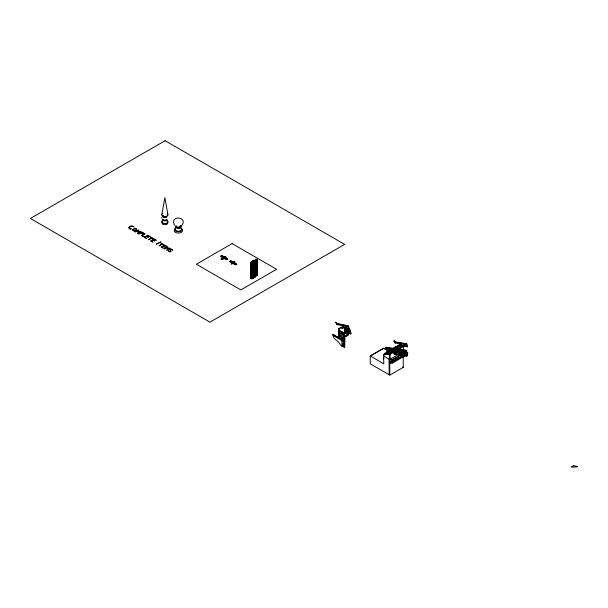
<?xml version="1.0" encoding="UTF-8"?>
<svg xmlns="http://www.w3.org/2000/svg" width="608" height="608" viewBox="0 0 608 608"><rect width="100%" height="100%" fill="white"/><g stroke="black" fill="none" stroke-linecap="round" stroke-linejoin="round"><path stroke-width="0.91" d="M344.447 328.358L344.128 327.644M405.285 350.862C404.928 352.997 405.156 350.968 401.926 350.824M338.785 328.692L340.571 327.666L342.6 328.176L340.64 327.758L338.846 328.791L338.831 337.09M399.692 344.485L392.563 348.604M405.43 350.641L405.848 350.314M386.019 353.286L383.64 354.662L383.633 359.108M338.747 328.761L338.702 333.047M394.904 353.689L394.204 354.046A0.988 0.57 -60 0 0 394.113 353.696L393.756 352.146M161.85 217.39L161.85 218.166M250.732 277.871L250.694 278.046A0.889 0.509 0 0 1 250.466 278.282L251.317 278.776A0.882 0.509 0 0 1 251.849 278.631L251.97 278.624A0.882 0.509 0 0 0 252.502 278.479L255.763 276.731L255.763 261.182L254.995 260.741L257.268 259.532L257.192 275.903L257.389 275.272M161.872 214.358L164.874 197.646L167.876 214.358M344.804 336.133L344.645 347.138A20.3 11.719 60 0 1 344.181 347.046L344.128 347.031A13.254 7.653 60 0 1 343.132 346.735L344.128 341.863L333.047 335.464A13.764 7.95 60 0 1 332.88 334.43L338.223 337.516M393.741 351.751L394.037 350.93M405.673 350.482L400.216 349.615M221.107 259.183L221.061 258.978A0.889 0.509 0 0 0 221.32 258.636A0.889 0.509 0 0 1 221.578 258.286L222.551 257.61M385.54 348.346L385.708 347.67L405.445 350.839M257.344 259.616L256.637 259.335M225.918 257.024L225.287 256.66M222.498 258.742L224.603 256.994M224.519 257.967L225.378 257.374M232.036 263.066L232.644 262.648M233.898 262.884L234.361 262.557M254.775 260.612L254.007 260.171L250.982 262.048A0.889 0.509 0 0 0 250.732 262.322L250.694 262.496A0.889 0.509 0 0 1 250.466 262.732L251.317 263.226A0.882 0.509 0 0 1 251.849 263.082L251.97 263.074A0.882 0.509 0 0 0 252.502 262.93L255.763 261.182M181.237 226.153C189.59 216.691 168.712 214.312 174.656 225.386M225.842 257.123L225.872 257.594M223.235 258.066L222.323 258.636M231.39 262.922L232.104 263.332L231.298 263.819M225.69 257.739L225.332 257.412M234.673 262.922L234.316 262.595M344.288 328.206L344.759 328.008M222.969 257.313L223.691 256.895M222.771 257.526L223.09 257.868M223.197 257.442L223.911 257.024M224.641 257.002L224.048 256.796M225.348 256.644L223.311 258.035M222.399 257.724C224.344 257.921 220.75 259.51 223.349 258.278L224.056 258.689M225.545 257.138L225.424 256.728M224.481 257.982L223.797 258.316L224.284 258.56M224.572 258.233L225.287 257.822M224.413 258.476L223.098 259.168A0.882 0.509 0 0 1 222.505 259.32A0.882 0.509 0 0 0 221.912 259.472L221.13 259.297M224.793 258.362L225.515 257.952M231.952 262.496L232.666 262.078M231.754 262.717L232.066 263.051M232.172 262.626L232.894 262.208M232.94 262.481L233.662 262.154M234.065 261.835L233.358 261.896M232.104 263.332L231.162 263.872L232.324 263.462L233.039 263.872M232.294 263.218L234.81 262.116M232.514 263.348L234.46 262.322M234.521 262.322L234.886 261.957L234.194 261.926M233.426 263.18L232.514 263.386M233.548 263.416L234.262 263.006M233.768 263.545L234.49 263.135M255.383 275.812L256.599 275.105M255.603 275.941L257.268 275.135L256.812 274.854M257.222 275.819L256.812 275.508M344.128 328.373L349.25 329.217L349.858 331.793L345.253 330.805M344.447 333.594L345.876 332.766L347.404 333.648L347.404 334.605A1.664 0.958 60 0 0 346.423 335.228A1.292 0.745 60 0 1 345.656 335.707L345.656 336.14M403.256 356.235L403.256 367.331L389.789 375.106L370.257 363.827L370.257 355.946L383.724 348.171L388.656 351.021M370.257 356.052L383.724 348.278L388.482 351.021M385.556 347.73L385.282 348.779L385.791 348.293M391.172 348.194L406.798 350.862L406.121 350.307L406.456 350.778M391.195 348.665L392.897 349.015M390.974 349.516L386.224 352.26L386.582 353.628M383.64 354.662L385.586 353.81L389.333 354.32L389.287 353.879L389.462 354.327L384.628 353.544L391.514 349.562M393.102 348.65L400.452 344.569L393.186 348.665M386.346 352.275L391.734 349.6L386.483 352.792L386.787 353.742M393.406 348.696L400.452 344.569M386.437 352.617L391.704 349.95M393.992 348.566L396.454 347.198M397.951 346.279L399.623 345.374M394.09 348.582L400.543 344.926M385.312 353.841L383.724 354.753L383.633 355.999L391.309 360.43L400.832 354.935M394.296 348.62L400.634 344.956M386.483 352.792L387.159 352.898L391.909 350.155M394.288 348.779L400.626 345.124L400.756 345.534M405.536 352.716L407.36 352.997L406.592 353.438L406.904 354.593L406.372 353.567L405.604 354.008L391.058 351.447L391.826 351.006L406.288 353.278L405.445 350.58M386.794 353.742L387.509 353.864L391.902 351.295M396.249 348.779L400.999 346.036L402.808 346.514L399.988 346.089M390.663 352.245L392.228 351.272M394.09 351.318L389.34 354.289M397.26 349.486L402.808 346.286L403.613 346.461L403.613 349.775M389.021 354.289L389.652 353.924M392.312 352.389L393.581 351.652M389.333 359.29L389.333 354.061L390.146 354.236L394.896 351.492M398.856 349.205L403.613 346.461M398.833 354.228L390.146 359.206L390.146 354.236M405.513 351.386L405.361 350.877M406.463 350.839L406.722 350.854M391.552 362.854L389.652 363.592L389.652 359.472L390.906 358.804L392.388 359.655L400.315 355.08M392.912 359.51L394.273 360.293L402.99 355.262M391.058 351.447L405.528 353.719L406.288 353.278M394.372 354.016L407.071 356.128L407.504 355.505A0.882 0.654 -81.1 0 1 407.512 354.92L407.55 354.806A0.882 0.654 -81.1 0 0 407.55 354.221L407.276 352.708L406.516 353.149L405.924 350.352M389.964 363.766L390.389 362.824L391.978 361.912M390.389 362.824L390.883 362.307L392.297 363.12L392.7 361.464L399.038 357.8M400.626 356.888L402.207 355.976M389.652 363.592L391.978 362.246M392.7 361.828L403.796 355.422M406.813 355.908L406.653 355.999A0.889 0.654 -81.1 0 0 406.456 355.634L406.266 355.498A0.889 0.654 -81.1 0 1 406.022 355.102L405.528 353.719M392.297 363.12L405.764 355.346M233.024 261.98L233.662 262.147M225.12 256.705L224.306 256.69M234.065 261.904L233.457 261.98M231.473 263.925L232.324 263.462M224.253 258.05L226.928 259.601M346.446 333.093L344.668 333.465L344.668 347.138M393.908 351.28L393.703 351.72M253.87 277.468L253.992 277.461A0.882 0.509 0 0 0 254.524 277.316L254.524 261.767A0.882 0.509 0 0 1 253.992 261.911L253.87 261.911A0.882 0.509 0 0 0 253.331 262.063L252.48 261.569A0.889 0.509 0 0 0 252.715 261.326L252.753 261.159A0.889 0.509 0 0 1 252.996 260.885L252.882 260.817M222.604 258.21L223.873 258.21M257.062 259.441L257.062 274.991M256.903 274.778L257.344 275.166L257.199 259.662L257.062 260.102M255.953 259.335C257.458 259.342 254.38 259.236 255.869 259.411M224.527 256.743L225.211 256.743M394.835 341.833L406.661 343.733L407.474 346.811L400.923 345.754L400.398 343.877L400.999 346.043L400.178 345.884M400.778 345.549L400.733 345.055M387.288 353.309L387.159 352.898M392.076 348.338L398.453 349.304M387.881 347.837L389.675 348.118M394.706 349.296L396.515 349.585M398.324 349.866L400.132 350.147M402.846 350.58L404.647 350.862M386.688 348.43L388.482 348.711M390.275 348.992L392.069 349.273L390.298 349.076M396.553 349.98L393.862 349.554L396.576 350.064M398.346 350.261L400.14 350.542M386.711 348.513L388.504 348.794M398.369 350.345L400.155 350.626M401.949 350.907L405.536 351.47M385.343 348.65L405.08 351.804M405.468 352.427L407.276 352.708M392.046 350.877L404.708 352.868M392.806 351.439L394.615 351.72M396.348 351.994L398.232 352.29M399.988 352.564L406.372 353.567L406.676 354.722M393.756 353.256L406.022 355.102M394.204 354.046L406.653 355.999M387.532 353.81L389.257 354.084M394.919 342.167L406.744 344.075M406.972 344.934L395.025 343.011L394.432 341.149L393.703 341.369A0.79 0.456 60 0 1 394.037 340.738A0.79 0.456 60 0 1 394.759 341.544L395.147 343.026M407.33 346.271L400.991 345.245L401.136 345.785M401.09 345.618L407.428 346.636M384.613 353.392L386.544 353.704M344.371 328.176L344.759 328.738M336.475 323.319L348.468 325.873L349.182 328.928L342.547 327.514L342.084 325.645L342.616 327.803M336.558 323.654L348.544 326.207M348.741 327.066L336.627 324.482L336.095 322.62L335.335 322.802A0.79 0.456 60 0 1 335.707 322.202A0.79 0.456 60 0 1 336.406 323.03L336.756 324.505M349.06 328.388L342.638 327.02L342.76 327.56M342.722 327.385L349.144 328.761M345.253 329.452L349.524 330.357M345.253 330.486L349.782 331.451M389.112 361.806L389.789 362.163L389.789 375.106M251.583 278.198L252.214 278.259A0.882 0.509 0 0 1 252.51 278.145M345.253 330.934L350.77 332.698M345.253 331.945L350.953 333.769M345.253 332.264L351.014 334.104L350.292 329.977L345.253 328.366L345.253 333.838L338.831 330.091L338.831 328.814M389.652 362.117L389.736 362.148A0.874 0.509 60 0 0 390.184 361.882L390.64 362.14L390.64 361.714A1.292 0.745 60 0 0 391.385 361.357L391.415 361.144A1.664 0.958 60 0 1 392.388 360.612L392.388 359.655M393.399 351.295L393.824 351.515M253.787 260.3L254.547 260.741M251.765 261.463L251.872 261.531A0.889 0.509 0 0 0 251.628 261.805L251.59 261.98A0.889 0.509 0 0 1 251.355 262.215L252.214 262.709A0.882 0.509 0 0 1 252.746 262.565L252.867 262.557A0.882 0.509 0 0 0 253.399 262.413L253.399 277.962A0.882 0.509 0 0 1 253.103 278.076M406.38 351.736L407.74 352.518L407.74 353.248A1.414 0.821 60 0 0 407.056 353.256M234.749 262.253L234.855 262.778M225.477 257.138L223.729 258.316M224.496 257.055L221.821 255.504L220.544 256.242L223.22 257.792L223.235 258.575M225.241 257.48L227.916 259.031L226.647 259.768L223.964 258.218M233.472 262.238L230.797 260.688L229.52 261.425L232.203 262.975M234.224 262.664L236.9 264.214L235.623 264.951L232.948 263.401M221.548 255.664L224.23 257.207M224.975 257.64L227.65 259.183M230.531 260.847L233.206 262.39M233.951 262.823L236.626 264.366M220.833 256.074L223.508 257.625M229.809 261.258L232.484 262.808M233.236 263.234L235.912 264.784M232.811 263.477L233.259 263.743M254.995 276.29L255.763 276.731M254.775 276.42L255.535 276.86L255.535 261.311L254.775 260.87L253.65 261.258L256.812 259.297L257.214 260.08M402.58 366.936L403.256 367.331M344.136 333.412L344.668 333.724M344.136 335.008L344.668 335.32M339.644 334.446L344.128 337.037M370.257 355.946L383.724 363.827L383.724 354.753L385.632 353.932L387.478 354.016M342.935 346.659A7.053 4.074 60 0 1 341.886 346.119L341.848 346.089A4.484 2.584 60 0 1 340.434 344.782L338.55 342.053A4.4 2.538 60 0 0 338.139 341.597L336.011 339.925A21.994 12.7 60 0 1 335.563 339.598L334.362 338.534A2.759 1.596 60 0 1 333.777 337.66L333.047 335.464M392.859 352.366L392.7 351.584L393.308 352.23M386.544 347.48L406.015 350.33L405.354 350.71L385.632 347.616L386.293 347.236M392.312 350.922L392.95 352.024M389.021 353.56L389.652 354.662M387.25 352.792L387.387 353.301M406.592 353.438L406.904 354.593M391.408 349.448L391.826 351.006M386.255 347.442L385.761 347.723M401.143 343.991L401.645 345.868M401.044 344.371L401.288 345.298M400.231 344.531L400.33 344.911L399.821 344.523M342.836 325.804L343.277 327.666M342.722 326.169L342.935 327.089M343.072 346.712L341.886 340.564L341.886 346.112M394.273 360.293L394.273 361.023A1.414 0.821 60 0 0 393.414 361.266A1.094 0.631 60 0 1 392.7 361.464M389.112 359.161L389.112 374.71M348.544 334.301L348.544 335.266A2.789 1.611 60 0 0 347.601 335.122A1.543 0.889 60 0 0 347.153 335.646A1.193 0.692 60 0 1 346.803 336.057A2.166 1.254 60 0 1 346.066 335.943L346.066 336.376L345.207 335.874A0.859 0.494 60 0 1 344.668 336.087L344.835 336.163A1.186 0.684 60 0 0 345.222 336.186M344.561 333.655L344.561 335.259M344.447 328.191L344.417 335.175M344.272 333.496L344.272 335.092M344.128 347.031L344.128 333.154L339.644 333.154L344.128 335.745L339.644 330.562L339.644 338.337L344.128 338.337L339.644 335.745L344.128 340.928L332.872 334.324M338.831 330.091L338.831 337.866M256.933 259.745L256.933 275.302M256.827 259.684L256.751 275.546M254.524 261.767L254.524 277.316M253.399 262.413L253.399 277.962M252.616 262.99L252.616 278.548M252.502 262.93L252.502 278.479M251.317 263.226L251.317 278.776M251.157 263.135L251.157 278.684M250.618 262.823L250.618 278.373M250.466 262.732L250.466 278.282M345.428 336.004A1.186 0.684 60 0 1 345.344 336.11M167.572 213.925A3.108 1.794 0 0 1 166.66 216.296A3.108 1.794 0 0 1 162.496 215.977A3.108 1.794 0 0 1 162.678 213.552M167.489 221.312A3.017 1.74 0 0 1 166.387 223.691A3.017 1.74 0 0 1 162.268 223.052A3.017 1.74 0 0 1 163.37 220.674M166.387 220.674A3.017 1.74 0 0 1 167.01 220.955M166.387 220.263A3.017 1.74 0 0 1 167.185 222.893A3.017 1.74 0 0 1 162.564 222.893A3.017 1.74 0 0 1 163.37 220.263M166.683 216.205A1.87 1.079 0 0 1 164.631 217.558A1.87 1.079 0 0 1 163.256 215.939M166.911 219.366A2.105 1.216 0 0 1 164.601 220.886A2.105 1.216 0 0 1 163.05 219.07A1.87 1.079 0 0 0 163.256 219.617M166.752 216.121A1.87 1.079 0 0 1 164.388 217.162A1.87 1.079 0 0 1 163.256 215.582M167.732 222.961A2.858 1.649 0 0 1 165.612 224.557M164.137 224.557A2.858 1.649 0 0 1 162.116 223.387M166.683 219.351A1.87 1.079 0 0 1 163.552 219.838M167.329 223.341A2.538 1.467 0 0 1 167.078 223.698M166.668 224.002A2.538 1.467 0 0 1 165.536 224.375M163.605 224.23A2.538 1.467 0 0 1 163.081 224.002M162.678 223.698A2.538 1.467 0 0 1 162.42 223.341M181.237 229.056A4.096 2.364 0 0 1 179.915 232.917A4.096 2.364 0 0 1 174.245 230.728M174.39 230.12A4.096 2.364 0 0 1 174.792 229.55M181.42 228.676A3.557 2.052 0 0 1 178.342 231.754A3.557 2.052 0 0 1 175.264 228.676M180.12 227.924A3.557 2.052 0 0 1 180.857 228.251M179.261 227.149A3.557 2.052 0 0 1 181.42 230.158A3.557 2.052 0 0 1 175.826 230.584A3.557 2.052 0 0 1 176.563 227.354M180.546 225.887A2.546 1.467 0 0 1 178.342 228.084A2.546 1.467 0 0 1 176.145 225.887M180.705 225.864A2.44 1.414 0 0 1 178.342 227.643A2.44 1.414 0 0 1 175.986 225.864M180.242 226.427A2.189 1.262 0 0 1 178.912 228.281A2.189 1.262 0 0 1 176.153 227.058M180.242 226.009A2.189 1.262 0 0 1 179.185 227.81A2.189 1.262 0 0 1 176.229 226.974M180.128 226.51A2.067 1.193 0 0 1 176.556 226.51M180.409 225.918A2.067 1.193 0 0 1 180.34 226.229M128.82 227.749C128.577 229.847 133.813 228.95 130.104 228.707C128.075 227.696 131.191 225.925 132.422 226.206C137.104 228.927 130.272 223.273 128.82 227.749M169.982 249.592C172.33 251.34 168.629 252.396 168.88 250.374C166.964 250.602 170.225 252.867 171.144 251.469C169.708 250.017 171.479 248.345 172.239 250.306C173.987 250.678 170.84 247.692 169.982 249.592M132.506 229.885C136.792 234.544 138.662 224.679 132.506 229.885M133.03 229.877C135.63 233.396 138.274 225.88 133.03 229.877M138.609 230.196L138.183 231.526C146.847 229.801 131.465 236.292 140.068 231.648L137.689 231.815L138.001 230.44C132.065 234.817 136.534 228.996 138.609 230.196M167.854 247.076L167.428 248.414C176.084 246.681 160.71 253.179 169.313 248.528L166.926 248.695L167.238 247.319C161.31 251.704 165.779 245.875 167.854 247.076M143.23 233.282L142.234 233.715L140.972 233.024L142.021 232.423L143.23 233.282M143.8 233.274L142.492 234.057L140.585 233.252L138.609 234.019L142.029 231.982L143.8 233.274M149.902 236.588L147.698 235.699L146.726 236.254L148.352 237.416L146.338 236.482L145.008 237.249L146.543 238.526L144.24 237.257L147.706 235.258L149.902 236.588M156.172 240.206L153.968 239.316L152.996 239.879L154.622 241.034L152.608 240.099L151.278 240.867L152.813 242.151L150.51 240.874L153.968 238.883L156.172 240.206M166.759 246.316L164.548 245.427L163.582 245.989L165.201 247.144L163.195 246.21L161.857 246.977L163.392 248.262L161.097 246.985L164.555 244.994L166.759 246.316M143.99 236.725L141.406 235.623L145.061 233.723L142.166 235.615L143.99 236.725M150.48 237.097L151.4 237.857L148.481 239.772L151.795 238.085L153.224 238.503L150.48 237.097M161.067 243.208L161.986 243.968L159.06 245.883L162.382 244.196L163.803 244.614L161.067 243.208M156.416 244.112L160.793 241.976L156.416 244.112M165.08 140.714L30.4 218.47L209.965 322.141L344.645 244.386L165.08 140.714M232.112 243.595L196.376 264.229L240.867 289.917L276.602 269.283L232.112 243.595M391.826 349.957C391.218 351.067 386.004 352.298 387.167 352.731L391.917 349.988M573.656 465.667L571.383 466.974A0.859 0.494 0 0 0 572.371 467.028L573.192 467.073A1.292 0.745 0 0 0 574.758 467.05A1.664 0.958 0 0 1 576.772 467.028L577.6 466.549L573.656 465.667M341.886 331.854L341.468 331.998L342.304 332.485L341.886 331.854"/></g></svg>
